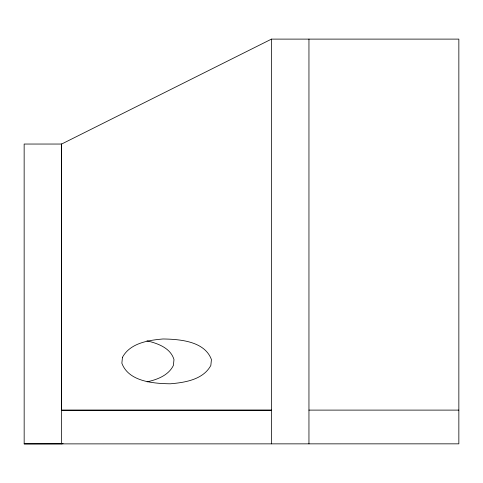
<?xml version="1.0" encoding="UTF-8"?>
<svg xmlns="http://www.w3.org/2000/svg" width="483" height="483" viewBox="0 0 483 483"><rect width="100%" height="100%" fill="white"/><g stroke="black" fill="none" stroke-linecap="round" stroke-linejoin="round"><path stroke-width="0.72" d="M61.57 144.043L61.456 443.841L24.168 443.883L24.15 144.043L61.625 144.043L271.476 39.111L458.85 39.111L458.85 443.841L24.168 443.883M61.625 247.876L61.57 286.123L61.534 268.421M271.482 443.841L271.476 39.111M61.57 205.474L61.589 196.822L61.625 236.139M147.11 381.848C157.289 379.608 168.537 375.357 173.403 365.42L173.983 359.557C170.559 347.923 157.597 343.341 146.929 340.829M61.625 443.877L63.11 443.635M308.951 410.109L458.85 410.109M61.637 410.218L271.482 410.182L61.456 410.182L61.625 144.043M308.951 39.111L308.951 443.835M122.441 357.36L121.867 363.222C128.635 381.667 153.546 383.556 170.306 383.798C184.983 382.536 203.18 379.698 210.848 365.42L211.427 359.557C204.653 341.113 179.748 339.229 162.982 338.981C148.305 340.243 130.108 343.081 122.441 357.36"/></g></svg>
